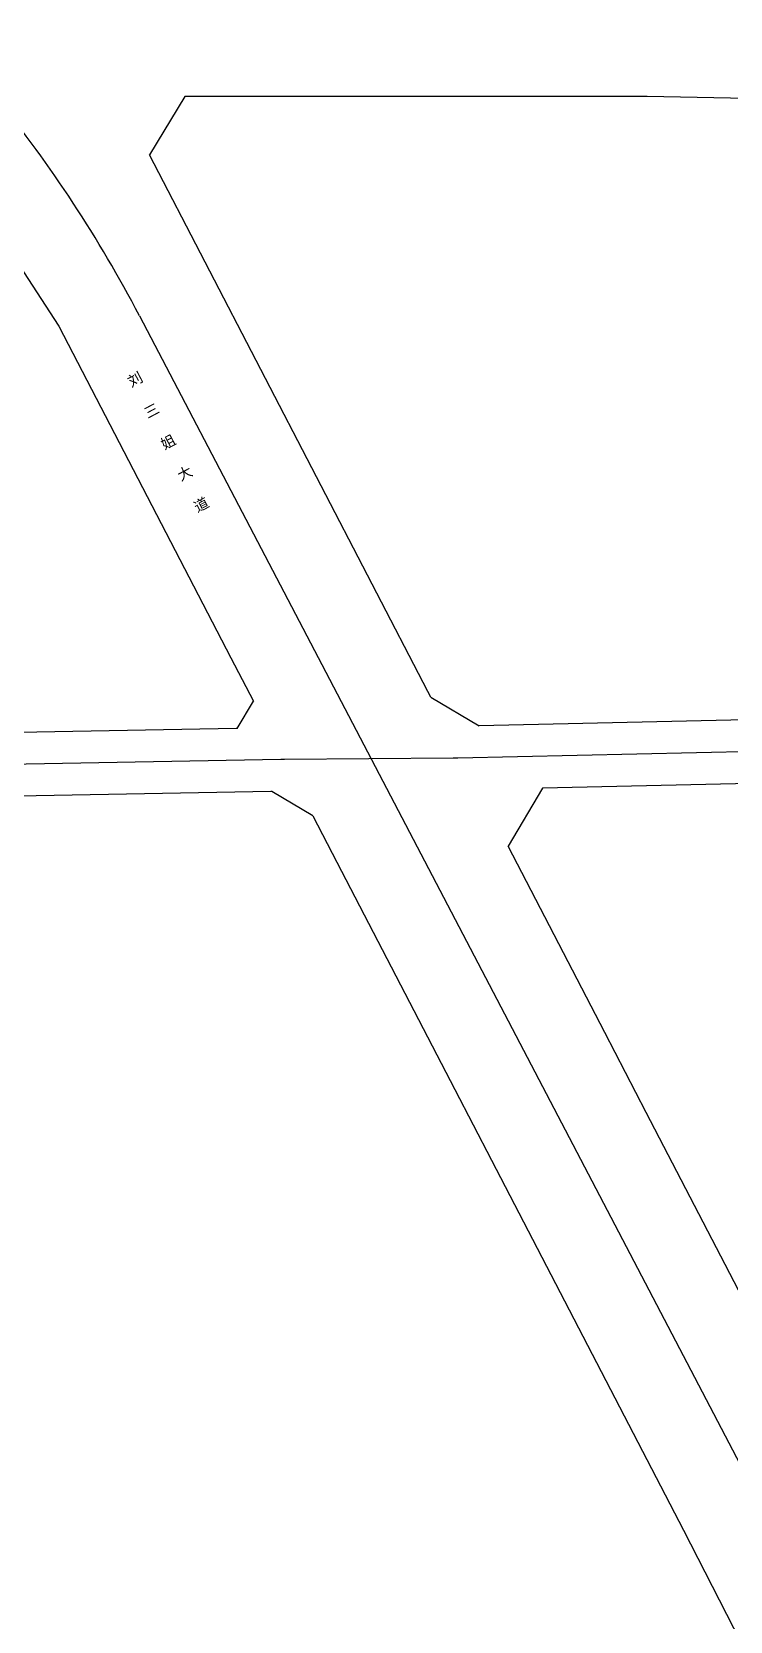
# Model space of a CAD drawing. Extents: x 529262 to 576451, y 2694391 to 2717535.
# Drawn here: x 566781 to 567044, y 2709082 to 2709681 of the extents above; entities that cross this region are included whole.
import ezdxf
from ezdxf.xclip import XClip

# ---------------------------------------------------------------- set-up
doc = ezdxf.new("R2010")
doc.units = 0
doc.header["$XCLIPFRAME"] = 0
for name, color, linetype in [('PP-COM', 7, 'Continuous'), ('RD-中线', 40, 'Continuous'), ('RD-红线', 7, 'Continuous'), ('RD-路名', 7, 'Continuous')]:
    doc.layers.add(name, color=color, linetype=linetype)
doc.styles.add('黑体', font='simhei.ttf')

# ---------------------------------------------------------------- blocks, each defined once
blk = doc.blocks.new('A$C19FD0107')
at = {"layer": 'RD-中线', "color": 8, "linetype": 'Continuous', "flags": 128}
for points in [[(-4176.3, 15183.28, 0.049272), (-4230.19, 15265.5)], [(-4490.73, 14139.44, 0), (-4490.29, 14139.42)], [(-3818.25, 14086.17, 0), (-3817.74, 14086.17)]]:
    blk.add_lwpolyline(points, format="xyb", dxfattribs=at)
blk.add_lwpolyline([(-4176.3, 15183.28), (-3848.39, 14556)], dxfattribs=at)
at = {"layer": 'RD-中线', "color": 8, "linetype": 'Continuous'}
blk.add_lwpolyline([(-3086.58, 14893.65), (-3108.23, 14899.63, 0.000046), (-3108.32, 14899.66), (-3236.52, 14935.1, 0.007364), (-3240.8, 14936.21), (-3481.53, 14995.18, 0.065736), (-3741.79, 15023.65), (-4056.29, 15016.62, -0.003768), (-4058.1, 15016.6), (-4121.61, 15016.13, 0.002785), (-4122.95, 15016.12), (-4376.62, 15011.45), (-4572.92, 15005.07)], format="xyb", dxfattribs=at)
at = {"layer": 'RD-红线', "color": 8}
for p, q in [((-4101.87, 14977.4), (-4057.49, 14891.82)), ((-3985.39, 14883.12), (-4001.04, 14913.31)), ((-4057.49, 14891.82), (-4043.68, 14865.19)), ((-3906.32, 14730.65), (-3985.39, 14883.12)), ((-4043.68, 14865.19), (-3971.36, 14725.75)), ((-3971.36, 14725.75), (-3945.46, 14675.29))]:
    blk.add_line(p, q, dxfattribs=at)
at = {"layer": 'RD-红线', "color": 8, "linetype": 'Continuous', "flags": 128}
for points in [[(-4537.78, 15260.22), (-4358.43, 15263.69), (-4329.32, 15264.25, -0.258529), (-4226.51, 15209.85), (-4206.59, 15179.33)], [(-3788.06, 15261.38), (-3825.83, 15262.68, 0.003807), (-3834.5, 15262.91), (-3985.04, 15265.81, 0.004916), (-3996.24, 15265.91), (-4159.19, 15265.84)]]:
    blk.add_lwpolyline(points, format="xyb", dxfattribs=at)
at = {"layer": 'RD-红线', "color": 8, "linetype": 'Continuous'}
for points in [[(-4159.19, 15265.84), (-4172.5, 15243.93, 0.562235)], [(-4139.4, 15027.82), (-4133.32, 15038.04, 0.556344)], [(-4066.53, 15039.59), (-4048.33, 15028.8, 0.286127)], [(-4024.43, 15005.33), (-4037.41, 14983.43, 0.555057)], [(-4110.94, 14994.88), (-4126.34, 15004.05, 0.285063)]]:
    blk.add_lwpolyline(points, format="xyb", dxfattribs=at)
at = {"layer": 'RD-红线', "color": 8, "flags": 128}
for points in [[(-4066.53, 15039.59), (-4067.63, 15041.71), (-4172.5, 15243.93)], [(-4206.59, 15179.33), (-4141.82, 15054.44), (-4133.32, 15038.04)], [(-4110.94, 14994.88), (-4101.87, 14977.4)], [(-4001.04, 14913.31), (-4037.41, 14983.43)]]:
    blk.add_lwpolyline(points, dxfattribs=at)
at = {"layer": 'RD-红线', "color": 8}
for points in [[(-3775.02, 15034.91), (-4048.33, 15028.8)], [(-3772.94, 15010.95), (-4024.43, 15005.33)]]:
    blk.add_lwpolyline(points, dxfattribs=at)
at = {"layer": 'RD-红线', "color": 8, "linetype": 'Continuous', "flags": 128}
for points in [[(-4139.4, 15027.82), (-4139.83, 15027.81), (-4344.8, 15024.04), (-4408.5, 15022.42), (-4537.85, 15018.22)], [(-4126.34, 15004.05), (-4126.76, 15004.04), (-4344.44, 15000.04)]]:
    blk.add_lwpolyline(points, dxfattribs=at)

msp = doc.modelspace()

# ---------------------------------------------------------------- block references
at = {"layer": 'PP-COM'}
ref = msp.add_blockref('A$C19FD0107', (570997.993, 2694390.603), dxfattribs=at)
XClip(ref).set_block_clipping_path([(-9366.4383134884, 14428.6043910822), (-3328.4480743363, 17452.7484863754)])

# ---------------------------------------------------------------- texts
at = {"layer": 'RD-路名', "color": 7, "insert": (566816.735, 2709550.403), "char_height": 4, "width": 50.99419, "attachment_point": 1, "rotation": 27.871359, "style": '黑体'}
msp.add_mtext('刘\\P\\P三\\P\\P姐\\P\\P大\\P\\P道', dxfattribs=at)

doc.saveas('drawing.dxf')
